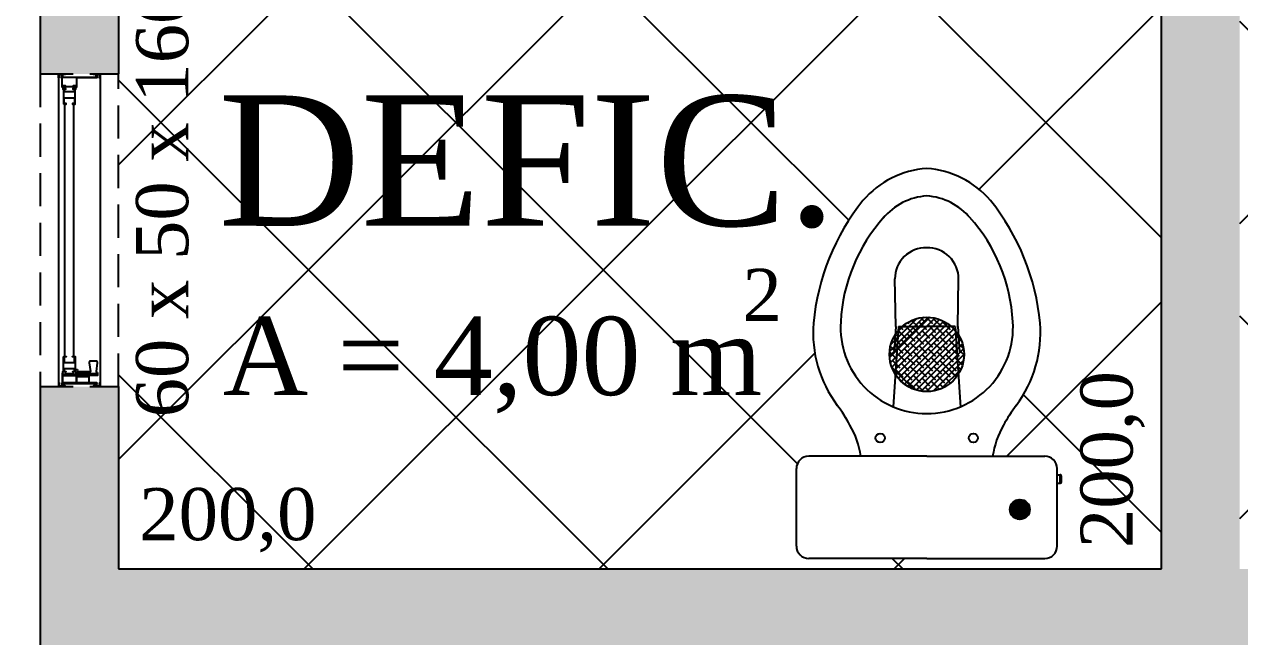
# Model space of a CAD drawing. Header units: millimetres. Extents: x 5728 to 12128, y -948 to 8052.
# Drawn here: x 6875.2 to 7108.2, y 1089.3 to 1206.8 of the extents above; entities that cross this region are included whole.
import ezdxf
from ezdxf.enums import TextEntityAlignment as Align

# ---------------------------------------------------------------- set-up
doc = ezdxf.new("R2010")
doc.units = ezdxf.units.MM
doc.header["$MEASUREMENT"] = 0
doc.linetypes.add('DASHED', pattern=[19.049999999999997, 12.7, -6.35])
for name, color, linetype in [('001 - 0.150 Color', 1, 'Continuous'), ('003 - 0.250 Color', 3, 'Continuous'), ('004 - 0.150 Color', 4, 'Continuous'), ('005 - 0.350 Color', 5, 'Continuous'), ('007 - 0.200', 7, 'Continuous'), ('253 - 0.150 Color', 253, 'Continuous')]:
    doc.layers.add(name, color=color, linetype=linetype)
doc.styles.add('style4', font='romantic.ttf')
pattern_1 = [(45, (0, 0), (-28.2842146789194, 28.2842146789194), []), (135, (0, 0), (-28.2842146789194, -28.2842146789194), [])]

msp = doc.modelspace()

# ---------------------------------------------------------------- hatches: boundary and pattern name
at = {"layer": '003 - 0.250 Color', "ltscale": 2.5}
h = msp.add_hatch(dxfattribs=at)
h.set_pattern_fill('GRASS', color=256, scale=50, style=0)
h.set_pattern_definition([(90, (0, 0), (-35.35533905, 35.35533905), [9.375, -61.33567814999999]), (45, (0, 0), (-35.35533905932737, 35.35533905932738), [9.375, -40.625]), (135, (0, 0), (-35.35533905932738, -35.35533905932737), [9.375, -40.625])])
h.paths.add_polyline_path([(6403.233044741824, 670.8478115876025), (7096.793143707046, 670.8478115876022, -0.007972940582527196), (7136.594248306338, 697.5973259895412, -0.1787853650335933), (7218.23304474182, 787.2763766262524), (7093.233044741823, 787.2763766262524), (6878.233044741823, 787.2763766262523), (6878.233044741823, 845.5163766262522), (6878.233044741823, 1044.776376626252), (6878.233044741823, 1137.276376626253), (6878.233044741823, 1197.276376626253), (6878.233044741823, 1302.276376626253), (6428.233044741823, 1302.276376626252), (6403.233044741822, 1302.276376626252)])
at = {"layer": '005 - 0.350 Color', "ltscale": 2.5}
for points in [[(6443.233044741824, 1434.776376626253), (6428.233044741823, 1434.776376626254), (6428.233044741823, 1302.276376626253), (6878.233044741823, 1302.276376626252), (6878.233044741823, 1197.276376626253), (6888.502742114392, 1197.276376626253, -0.003026302082814796), (6888.503347369266, 1197.276376626253), (6893.233044741823, 1197.276376626253), (6893.233044741824, 1302.276376626253), (6903.633044741827, 1302.276376626252), (6903.633044741826, 1321.410351222467, -0.2679491924316732), (6903.133044741824, 1322.276376626252), (6898.233044741823, 1322.276376626252), (6878.233044741822, 1322.276376626252), (6878.233044741823, 1317.276376626253), (6443.233044741824, 1317.276376626253)], [(7108.233044741823, 1102.276376626252), (7108.233044741823, 1302.276376626253), (7113.633044741826, 1302.276376626252), (7113.633044741826, 1322.276376626252), (7003.233044741826, 1322.276376626253), (7003.233044741826, 1302.276376626252), (7093.233044741823, 1302.276376626252), (7093.233044741821, 1102.276376626252), (6893.233044741822, 1102.276376626252), (6893.233044741824, 1137.276376626253), (6888.503347369404, 1137.276376626253, -0.003026303524403506), (6888.502742114242, 1137.276376626253), (6878.233044741822, 1137.276376626253), (6878.233044741823, 1044.776376626252), (6893.233044741823, 1044.776376626252), (6893.233044741822, 1087.276376626252), (7378.233044741822, 1087.276376626252, -0.002998477564338969), (7378.212728392979, 1083.858384686537), (7393.171919325428, 1081.220675715577, 0.005046803038780047), (7393.233044741822, 1087.276376626279), (7393.233044741826, 1302.276376626252), (7378.233044741824, 1302.276376626252), (7378.233044741823, 1102.276376626252)]]:
    msp.add_hatch(color=256, dxfattribs=at).paths.add_polyline_path(points)
at = {"layer": '253 - 0.150 Color', "ltscale": 2.5}
h = msp.add_hatch(dxfattribs=at)
h.set_pattern_fill('NET', color=256, scale=12.5984, angle=45, style=0)
h.set_pattern_definition(pattern_1)
h.paths.add_polyline_path([(6998.438775741415, 1302.169469400925, -0.02678438308058817), (6998.433044741825, 1302.276376626254), (6998.433044741826, 1306.276376626249), (6997.733044741825, 1306.276376626249), (6997.733044741824, 1322.276376626259), (6909.133044741826, 1322.276376626249), (6909.133044741827, 1306.276376626249), (6908.433044741825, 1306.276376626249), (6908.433044741825, 1302.276376626252), (6912.433044741825, 1302.276376626249), (6912.433044741825, 1212.276376626252, 0.4323924054108027)])
edge = h.paths.add_edge_path()
edge.add_arc((6907.433044741825, 1302.276376626249), 1, -90, 2.0838797354372218e-10, ccw=False)
edge.add_line((6907.433044741825, 1301.276376626249), (6903.433044741823, 1301.276376626249))
edge.add_arc((6903.433044741823, 1302.276376626249), 1.000000000000001, 179.9999999997916, 270, ccw=False)
edge.add_line((6902.433044741823, 1302.276376626252), (6893.233044741823, 1302.276376626252))
edge.add_line((6893.233044741823, 1302.276376626252), (6893.233044741823, 1197.276376626253))
edge.add_line((6893.233044741823, 1197.276376626253), (6893.233044741823, 1137.276376626253))
edge.add_line((6893.233044741823, 1137.276376626253), (6893.233044741823, 1102.276376626252))
edge.add_line((6893.233044741823, 1102.276376626252), (7048.086090835288, 1102.276376626252))
edge.add_line((7048.086090835288, 1102.276376626252), (7048.086090835286, 1104.276376626251))
edge.add_line((7048.086090835286, 1104.276376626251), (7025.614011579035, 1104.276376626251))
edge.add_arc((7025.614011579039, 1106.657328626252), 2.380952000000205, 180, 269.9999999998906, ccw=False)
edge.add_line((7023.233059579039, 1106.657328626252), (7023.233059579039, 1121.538278626247))
edge.add_arc((7025.614011579039, 1121.538278626247), 2.380952000000208, 89.99999999997812, 180.0000000000109, ccw=False)
edge.add_line((7025.614011579039, 1123.919230626248), (7035.599215643357, 1123.919230626248))
edge.add_arc((7018.746021011766, 1121.339133359565), 17.04954753639538, 8.703973279515296, 30.00006128887262)
edge.add_arc((7009.024552949591, 1116.849444301812), 27.73048934658875, 27.99017785675627, 36.72848338437627)
edge.add_arc((7049.843048676335, 1147.651915726622), 23.4069021006232, 175.5446015575178, 217.4067665046233, ccw=False)
edge.add_arc((7070.613625608325, 1145.336132163144), 44.30006588775371, 141.3829610435088, 174.645340128994, ccw=False)
edge.add_arc((7049.468592582003, 1161.429326177436), 17.74568680494631, 94.46823295688642, 139.3720454146145, ccw=False)
edge.add_line((7048.086090835288, 1179.121078185069), (7048.086090835288, 1245.836460574515))
edge.add_spline(control_points=[(7048.08609083529, 1245.836460574515), (7048.022855238665, 1245.837738738286), (7047.959624804364, 1245.839145299686), (7044.374583315357, 1245.926187211463), (7040.873285634338, 1246.410254805519), (7034.269396651592, 1248.136231944034), (7031.167494505539, 1249.377513745024), (7026.528538949504, 1252.040256850772), (7024.802927835558, 1253.288679972351), (7021.794360359085, 1256.060624373114), (7020.511240257717, 1257.58480732942), (7018.483047761029, 1260.848257860741), (7017.739090189109, 1262.588556758304), (7017.012218212052, 1265.606380997103), (7016.862395303297, 1266.853993983646), (7016.862395303298, 1268.101833573202)], knot_values=[6.283185307179585, 6.283185307179585, 6.283185307179585, 6.283185307179585, 6.28923913121641, 6.28923913121641, 6.626458951226626, 6.626458951226626, 6.963678771236841, 6.963678771236841, 7.197258772525893, 7.197258772525893, 7.430838773814944, 7.430838773814944, 7.664418775103995, 7.664418775103995, 7.823632757822828, 7.823632757822828, 7.823632757822828, 7.823632757822828], degree=3, periodic=0)
edge.add_arc((7075.965553130287, 1263.821646692005), 59.25793841216792, 142.0344703722929, 175.8579324304211, ccw=False)
edge.add_line((7029.247720022561, 1300.276376626252), (7048.086090835289, 1300.276376626252))
edge.add_line((7048.086090835289, 1300.276376626252), (7048.08609083529, 1302.276376626252))
edge.add_line((7048.08609083529, 1302.276376626252), (7004.433044741823, 1302.276376626252))
edge.add_arc((7003.433044741823, 1302.276376626249), 1, -90.00000000005213, 2.0838797354372218e-10, ccw=False)
edge.add_line((7003.433044741822, 1301.276376626249), (6999.433044741822, 1301.276376626252))
edge.add_arc((6999.433044741824, 1302.276376626252), 1.000000000000001, 186.137061126707, 269.99999999989575, ccw=False)
edge.add_arc((6913.178927768585, 1297.652532845126), 85.37941433506812, -90.50054797631452, 3.032607804142515, ccw=False)
edge.add_line((6912.433044741743, 1212.276376626252), (6908.433044741825, 1212.276376626249))
edge.add_line((6908.433044741825, 1212.276376626249), (6908.433044741825, 1302.276376626252))
edge = h.paths.add_edge_path()
edge.add_line((7093.233044741824, 1302.276376626252), (7048.086090835288, 1302.276376626252))
edge.add_line((7048.086090835288, 1302.276376626252), (7048.086090835288, 1300.276376626252))
edge.add_line((7048.086090835288, 1300.276376626252), (7068.84772002256, 1300.276376626252))
edge.add_arc((7022.129886914832, 1263.821646692007), 59.25793841216765, 4.233578584404711, 37.96552962770431, ccw=False)
edge.add_spline(control_points=[(7081.211942518355, 1268.101858695577), (7081.212053911335, 1267.456423239867), (7081.17247173621, 1266.810993776269), (7080.845338785831, 1264.168736470548), (7080.210583082902, 1262.205236141637), (7078.260493922015, 1258.517660247727), (7076.947641862454, 1256.792440076142), (7073.27397242726, 1253.178092447667), (7070.712846759759, 1251.406447793246), (7064.935316751074, 1248.550433689331), (7061.718301724312, 1247.466205255632), (7055.019969146103, 1246.080848139454), (7051.545305904978, 1245.766540409066), (7048.08609083529, 1245.836460574515)], knot_values=[7.823632757822828, 7.823632757822828, 7.823632757822828, 7.823632757822828, 7.905987451065336, 7.905987451065336, 8.162581192729476, 8.162581192729476, 8.419174934393615, 8.419174934393615, 8.75639475440383, 8.75639475440383, 9.093614574414046, 9.093614574414046, 9.424780570387437, 9.424780570387437, 9.424780570387437, 9.424780570387437], degree=3, periodic=0)
edge.add_line((7048.086090835288, 1245.836460574515), (7048.086090835288, 1179.141593412766))
edge.add_arc((7046.997518576082, 1161.429326177436), 17.74568680494647, 40.62795458557389, 86.48310152777378, ccw=False)
edge.add_arc((7025.852485549758, 1145.336132163142), 44.30006588775355, 5.354659871024808, 38.617038956567, ccw=False)
edge.add_arc((7046.623062481749, 1147.651915726624), 23.4069021006229, -37.40676650512148, 4.4553984425085105, ccw=False)
edge.add_arc((7087.441558208488, 1116.849444301813), 27.73048934658726, 143.2715166160383, 152.0098221434198)
edge.add_arc((7077.720090146317, 1121.339133359568), 17.04954753639479, 149.9999387114215, 171.2960267204925)
edge.add_line((7060.866895514727, 1123.919230626248), (7070.852099579048, 1123.919230626248))
edge.add_arc((7070.852099579047, 1121.538278626247), 2.380952000000206, 0, 89.99999999997812, ccw=False)
edge.add_line((7073.233051579047, 1121.538278626247), (7073.233051579047, 1120.329354106677))
edge.add_line((7073.233051579047, 1120.329354106677), (7074.043934486305, 1120.329354106677))
edge.add_line((7074.043934486305, 1120.329354106677), (7074.043934486304, 1118.724615818172))
edge.add_line((7074.043934486304, 1118.724615818172), (7073.233051579047, 1118.724615818172))
edge.add_line((7073.233051579047, 1118.724615818172), (7073.233051579047, 1106.657328626248))
edge.add_arc((7070.852099579048, 1106.657328626252), 2.380952000000209, 269.9999999999781, 359.99999999992343, ccw=False)
edge.add_line((7070.852099579047, 1104.276376626251), (7048.086090835288, 1104.276376626251))
edge.add_line((7048.086090835288, 1104.276376626251), (7048.086090835289, 1102.276376626252))
edge.add_line((7048.086090835289, 1102.276376626252), (7093.233044741824, 1102.276376626252))
edge.add_line((7093.233044741824, 1102.276376626252), (7093.233044741824, 1302.276376626252))
h.paths.add_polyline_path([(7199.433044741823, 1301.276376626252), (7203.433044741822, 1301.276376626249, 0.4142135623744269), (7204.433044741823, 1302.276376626252), (7203.233044741826, 1302.276376626252), (7203.233044741827, 1322.276376626252), (7203.733044741823, 1322.276376626252, 0.4142135623731616), (7202.733044741823, 1323.276376626252), (7198.733044741823, 1323.276376626252, 0.4142135623741606), (7197.733044741823, 1322.276376626249), (7119.133044741826, 1322.276376626249), (7119.133044741827, 1306.276376626249), (7118.433044741825, 1306.276376626249), (7118.433044741825, 1302.276376626252), (7122.433044741824, 1302.276376626249), (7122.433044741825, 1222.376439204501, 0.3996375409397308), (7198.433044741825, 1302.276378501314, 0.4142141115658692)])
h.paths.add_polyline_path([(7378.233044741824, 1302.276376626252), (7204.433044741823, 1302.276376626252, -0.4142135623744269), (7203.433044741822, 1301.276376626249), (7199.433044741822, 1301.276376626252, -0.4142135623725618), (7198.433044741824, 1302.276376626252, -0.3996375341443295), (7122.433044741825, 1222.376439204501), (7122.433044741824, 1222.276376626252), (7118.433044741825, 1222.276376626249), (7118.433044741825, 1302.276376626252, -0.4142135623741606), (7117.433044741825, 1301.276376626249), (7113.433044741823, 1301.276376626249, -0.4142135623741602), (7112.433044741823, 1302.276376626252), (7108.233044741824, 1302.276376626252), (7108.233044741823, 1102.276376626252), (7378.233044741823, 1102.276376626252)])
h.paths.add_polyline_path([(6908.261273580368, 1211.21194659869), (7035.054912633623, 1211.21194659869), (7035.054912633623, 1249.544047190406), (6908.261273580368, 1249.544047190406)], flags=24)
h.paths.add_polyline_path([(6929.343547700406, 1246.542319760098), (6929.343547700406, 1303.487586032287), (6913.833192670822, 1303.487586032287), (6913.833192670822, 1246.542319760098)], flags=24)
h.paths.add_polyline_path([(7010.472870779207, 1147.385039615793), (7022.869320483349, 1147.385039615793), (7022.869320483349, 1162.385039615793), (7010.472870779207, 1162.385039615793)], flags=24)
h.paths.add_polyline_path([(6909.757590751052, 1127.928194710207), (7020.127413236259, 1127.928194710207), (7020.127413236259, 1155.221094118491), (6909.757590751052, 1155.221094118491)], flags=24)
h.paths.add_polyline_path([(6907.225770621788, 1161.21194659869), (7036.090415592203, 1161.21194659869), (7036.090415592203, 1199.544047190406), (6907.225770621788, 1199.544047190406)], flags=24)
h.paths.add_polyline_path([(6894.200500363125, 1102.947264200217), (6933.549612789159, 1102.947264200217), (6933.549612789159, 1121.142530472407), (6894.200500363125, 1121.142530472407)], flags=24)
h.paths.add_polyline_path([(6909.422340898214, 1129.625131743576), (6909.422340898214, 1216.178386181446), (6893.845417821292, 1216.178386181446), (6893.845417821292, 1129.625131743576)], flags=24)
h.paths.add_polyline_path([(7092.562157167858, 1103.243832247554), (7092.562157167858, 1142.59294467359), (7074.366890895668, 1142.59294467359), (7074.366890895668, 1103.243832247554)], flags=24)
h.paths.add_polyline_path([(7139.195618706324, 1246.571905558915), (7139.195618706324, 1303.458000233471), (7123.862778469637, 1303.458000233471), (7123.862778469637, 1246.571905558915)], flags=24)
h.paths.add_polyline_path([(7206.600591464377, 1193.961726430272), (7295.136094422957, 1193.961726430272), (7295.136094422957, 1231.461726430272), (7206.600591464377, 1231.461726430272)], flags=24)
h.paths.add_polyline_path([(7311.628808070376, 1162.623410511331), (7327.124370200554, 1162.623410511331), (7327.124370200554, 1181.373410511331), (7311.628808070376, 1181.373410511331)], flags=24)
h.paths.add_polyline_path([(7173.559091197918, 1139.136761189538), (7320.881576405018, 1139.136761189538), (7320.881576405018, 1176.01545941439), (7173.559091197918, 1176.01545941439)], flags=24)
h.paths.add_polyline_path([(7109.200500363125, 1102.947264200217), (7148.549612789159, 1102.947264200217), (7148.549612789159, 1121.142530472406), (7109.200500363125, 1121.142530472406)], flags=24)
h.paths.add_polyline_path([(7377.562157167858, 1103.243832247555), (7377.562157167858, 1142.592944673591), (7359.366890895668, 1142.592944673591), (7359.366890895668, 1103.243832247555)], flags=24)
h = msp.add_hatch(dxfattribs=at)
h.set_pattern_fill('NET', color=256, scale=12.5984, angle=45, style=0)
h.set_pattern_definition(pattern_1)
h.paths.add_polyline_path([(7528.233026373073, 1087.127909463505), (7528.233026373073, 1301.276376626256), (7523.933044741824, 1301.276376626252, -0.4142135623733614), (7522.933044741823, 1302.276376626252), (7393.233044741826, 1302.276376626252), (7393.233044741823, 1087.276376626236, -0.004627611665784033), (7393.181651447649, 1081.723599372153, -0.4371964062495511), (7394.069902989608, 1080.554623661405), (7393.375310278936, 1076.615392649357, -0.4142135623726245), (7392.216854348258, 1075.804233074012, -0.06052946873569353), (7378.960806011525, 998.3291003591353, -0.4142135623739365), (7379.771965586873, 997.1706444284556), (7379.077372876205, 993.2314134164064, -0.435860399011877), (7377.847225222791, 992.4356244721976, -0.3228495548749009), (7093.233044741823, 787.2763766262524), (7218.233044741821, 787.2763766262524, -0.06343784922708467), (7429.512229626636, 864.8203200069765, 0.2117938002522131)])

# ---------------------------------------------------------------- linework, layer by layer
at = {"layer": '001 - 0.150 Color'}
for p, q in [((7042.280675579048, 1148.80283825573), (7042.117570962069, 1157.95071100646)), ((7054.185435579038, 1148.80283825573), (7054.348540196017, 1157.95071100646)), ((7048.539076469488, 1150.587276353242), (7041.09675800613, 1143.144957889886)), ((7047.682599525131, 1150.572593061323), (7041.11144129805, 1144.001434834242)), ((7048.816402282338, 1150.569974387737), (7041.114059971635, 1142.867632077035)), ((7049.80219828778, 1150.419348962386), (7041.264685396989, 1141.881836071595)), ((7046.301220285204, 1150.327635252193), (7041.356399107181, 1145.382814074171)), ((7050.68066086507, 1150.161390108883), (7041.522644250492, 1141.003373494305)), ((7051.472635986116, 1149.816943799134), (7041.867090560238, 1140.211398373259)), ((7052.189862307143, 1149.397748689366), (7042.286285670009, 1139.494172052232)), ((7044.146528603178, 1149.30936500096), (7042.374669358414, 1147.537505756195)), ((7052.838984033104, 1148.910448984537), (7042.773585374836, 1138.845050326271)), ((7043.935516142777, 1149.098352540558), (7045.356042931269, 1147.677825752068)), ((7044.580794912319, 1149.589495201812), (7044.787832215874, 1149.382457898259)), ((7045.329603782036, 1149.977107762889), (7046.492464362063, 1148.814247182862)), ((7046.776569719763, 1149.666563255955), (7048.197096508255, 1148.246036467465)), ((7047.079485725522, 1150.50006868099), (7047.628885792859, 1149.950668613656)), ((7048.122989131218, 1150.592986706087), (7049.333517939049, 1149.382457898259)), ((7048.481201865954, 1149.098352540558), (7049.901728654448, 1147.677825752068)), ((7049.617623296748, 1150.234773971352), (7051.03815008524, 1148.814247182862)), ((7051.322255442938, 1149.666563255955), (7052.742782231431, 1148.246036467465)), ((7042.809658243903, 1148.80283825573), (7041.790321409881, 1133.393721897944)), ((7041.843801318819, 1146.644381641344), (7043.083200069683, 1145.40498289048)), ((7042.280675579048, 1148.80283825573), (7041.958532716824, 1143.933067359535)), ((7042.258658302861, 1147.365946088094), (7042.514989354286, 1147.109615036671)), ((7042.799094711983, 1147.961931109764), (7044.219621500477, 1146.541404321274)), ((7042.809658243903, 1148.80283825573), (7048.233055579043, 1148.80283825573)), ((7043.290127419885, 1148.607319832659), (7043.65141078508, 1148.246036467465)), ((7053.423276528592, 1148.358320049228), (7043.325714310144, 1138.260757830784)), ((7053.943365291922, 1147.741987381763), (7043.942046977611, 1137.740669067453)), ((7044.503726858175, 1147.393720394371), (7045.924253646666, 1145.973193605877)), ((7054.397353843418, 1147.059554502465), (7044.624479856906, 1137.286680515957)), ((7045.640148288971, 1148.530141825161), (7047.06067507746, 1147.109615036671)), ((7046.208359004366, 1146.82550967897), (7047.628885792859, 1145.40498289048)), ((7047.34478043516, 1147.961931109766), (7048.765307223652, 1146.541404321274)), ((7053.656452914212, 1148.80283825573), (7048.233055579043, 1148.80283825573)), ((7049.049412581353, 1147.393720394371), (7050.469939369843, 1145.973193605877)), ((7050.185834012145, 1148.530141825161), (7051.606360800637, 1147.109615036671)), ((7050.754044727541, 1146.825509678972), (7052.174571516032, 1145.40498289048)), ((7051.890466158335, 1147.961931109766), (7053.310992946828, 1146.541404321274)), ((7053.595098304526, 1147.393720394367), (7054.851520742372, 1146.137297956525)), ((7053.656452914212, 1148.80283825573), (7054.679488630845, 1133.337806609991)), ((7054.185435579038, 1148.80283825573), (7054.507578441264, 1143.933067359539)), ((7041.2521166755, 1144.963223423077), (7041.946778638889, 1144.268561459686)), ((7042.230883996588, 1145.120877532782), (7043.651410785078, 1143.700350744291)), ((7043.367305427382, 1146.257298963573), (7044.787832215872, 1144.836772175083)), ((7043.935516142777, 1144.552666817387), (7045.356042931271, 1143.132140028892)), ((7045.071937573572, 1145.689088248176), (7046.492464362065, 1144.268561459686)), ((7054.780426762363, 1146.30620599062), (7045.377828368753, 1136.90360759701)), ((7054.780426762363, 1146.30620599062), (7045.377828368753, 1136.90360759701)), ((7055.08371461221, 1145.473072409673), (7046.210961949699, 1136.600319747161)), ((7046.776569719763, 1145.120877532782), (7048.197096508255, 1143.700350744289)), ((7055.291690423361, 1144.544626790032), (7047.139407569342, 1136.392343936012)), ((7047.912991150557, 1146.257298963576), (7049.333517939049, 1144.836772175083)), ((7048.481201865954, 1144.552666817387), (7049.901728654446, 1143.132140028892)), ((7049.617623296746, 1145.689088248178), (7051.03815008524, 1144.268561459686)), ((7051.322255442938, 1145.120877532782), (7052.742782231431, 1143.700350744289)), ((7052.458676873732, 1146.257298963576), (7053.879203662225, 1144.836772175083)), ((7053.026887589129, 1144.552666817383), (7054.447414377621, 1143.132140028892)), ((7054.163309019923, 1145.689088248178), (7055.288711038866, 1144.563686229235)), ((7041.109070304597, 1143.969848363186), (7042.514989354286, 1142.563929313495)), ((7041.662673281191, 1142.279823955799), (7043.083200069683, 1140.859297167305)), ((7042.799094711983, 1143.416245386593), (7044.219621500477, 1141.995718598099)), ((7044.503726858175, 1142.848034671194), (7045.924253646666, 1141.427507882702)), ((7045.640148288971, 1143.984456101988), (7047.06067507746, 1142.563929313495)), ((7046.208359004366, 1142.279823955799), (7047.628885792859, 1140.859297167303)), ((7047.34478043516, 1143.416245386593), (7048.765307223654, 1141.995718598097)), ((7055.375792016624, 1143.492306952498), (7048.191727406875, 1136.308242342749)), ((7049.049412581351, 1142.848034671194), (7050.469939369843, 1141.427507882702)), ((7055.275108533935, 1142.255202039017), (7049.428832320358, 1136.408925825438)), ((7050.185834012145, 1143.984456101988), (7051.606360800637, 1142.563929313495)), ((7050.754044727541, 1142.279823955799), (7052.174571516032, 1140.859297167303)), ((7050.754044727539, 1142.279823955799), (7053.913438028263, 1139.120430655073)), ((7051.890466158335, 1143.416245386593), (7053.310992946826, 1141.995718598099)), ((7053.595098304526, 1142.848034671194), (7055.015625093019, 1141.4275078827)), ((7054.73151973532, 1143.984456101988), (7055.375063504805, 1143.340912332503)), ((7041.531080273893, 1140.980367753947), (7045.762444552664, 1136.749003475178)), ((7042.230883996588, 1140.575191809608), (7043.65141078508, 1139.154665021116)), ((7043.367305427382, 1141.7116132404), (7044.787832215872, 1140.29108645191)), ((7043.935516142777, 1140.00698109421), (7045.356042931271, 1138.586454305721)), ((7045.071937573572, 1141.143402525005), (7046.492464362065, 1139.722875736511)), ((7046.776569719763, 1140.575191809608), (7048.197096508255, 1139.154665021116)), ((7047.912991150557, 1141.7116132404), (7049.333517939049, 1140.291086451906)), ((7048.481201865954, 1140.00698109421), (7049.901728654448, 1138.586454305717)), ((7049.617623296748, 1141.143402525005), (7051.03815008524, 1139.722875736511)), ((7054.801948893692, 1140.645620967981), (7051.038413391394, 1136.882085465683)), ((7051.322255442938, 1140.575191809608), (7052.742782231431, 1139.154665021116)), ((7052.458676873732, 1141.7116132404), (7053.879203662225, 1140.29108645191)), ((7053.026887589129, 1140.00698109421), (7053.913438028263, 1139.120430655074)), ((7054.163309019921, 1141.143402525005), (7054.759184561604, 1140.547526983321)), ((6885.433044741823, 1139.371376626254), (6885.433044741823, 1139.116376626253)), ((6887.433044741823, 1139.371376626254), (6887.433044741823, 1139.116376626253)), ((7042.799094711983, 1138.870559663416), (7043.887865814719, 1137.781788560681)), ((7044.503726858176, 1138.302348948019), (7045.924253646668, 1136.881822159527)), ((7045.640148288971, 1139.438770378813), (7047.06067507746, 1138.018243590322)), ((7046.208359004366, 1137.734138232622), (7047.606874304851, 1136.335622932139)), ((7047.34478043516, 1138.870559663416), (7048.765307223654, 1137.450032874926)), ((7049.049412581353, 1138.302348948019), (7050.469939369843, 1136.881822159527)), ((7050.185834012145, 1139.438770378813), (7051.606360800637, 1138.018243590322)), ((7050.754044727542, 1137.734138232622), (7051.426458440061, 1137.061724520106)), ((7051.890466158335, 1138.870559663416), (7052.801184470529, 1137.95984135122)), ((7047.912991150557, 1137.165927517225), (7048.7519251619, 1136.326993505881)), ((7049.617623296748, 1136.597716801828), (7049.745300221792, 1136.470039876785)), ((7048.233055579043, 1123.919230626248), (7025.614011579037, 1123.919230626248)), ((7048.233055579043, 1123.919230626248), (7070.85209957905, 1123.919230626248)), ((7023.233059579039, 1106.657328626247), (7023.233059579039, 1121.538278626248)), ((7073.233051579047, 1106.657328626247), (7073.233051579047, 1121.538278626248)), ((7073.233051579045, 1120.329354106677), (7073.805839286309, 1120.329354106677)), ((7073.233051579047, 1118.724615818172), (7073.805839286309, 1118.724615818172)), ((7073.805839286309, 1118.724615818172), (7073.805839286309, 1120.329354106677)), ((7074.043934486304, 1118.962711018167), (7074.043934486304, 1120.091258906686)), ((7066.067086501313, 1115.593700192371), (7064.18557416701, 1113.712187858066)), ((7066.269241364196, 1115.585406642144), (7064.193867717235, 1113.510032995181)), ((7065.840316797185, 1115.577378901354), (7064.201895458027, 1113.938957562193)), ((7066.453211214521, 1115.558928079357), (7064.220346280021, 1113.326063144858)), ((7064.223271349816, 1114.066849444866), (7066.467966243576, 1111.822154551107)), ((7065.575461945746, 1115.522972463025), (7064.256301896356, 1114.20381241363)), ((7066.622640365118, 1115.517908816843), (7064.261365542534, 1113.156633994261)), ((7064.265395130016, 1114.235174077773), (7066.636290876486, 1111.864278331307)), ((7066.77980319157, 1115.464623230187), (7064.314651129191, 1112.999471167807)), ((7064.319634736315, 1114.391382884588), (7066.792499683299, 1111.918517937605)), ((7066.926201099455, 1115.400572724963), (7064.378701634416, 1112.853073259922)), ((7064.384537878843, 1114.536928155169), (7066.938044953878, 1111.983421080134)), ((7065.231182659674, 1115.389141590061), (7064.390132769318, 1114.548091699707)), ((7067.062853271062, 1115.326776483459), (7064.45249787592, 1112.716421088317)), ((7064.459117572464, 1114.672796874659), (7067.07391367337, 1112.058000773754)), ((7067.19045203743, 1115.243926836719), (7064.535347522662, 1112.588822321949)), ((7064.542704291267, 1114.799658568964), (7067.200775367673, 1112.141587492558)), ((7067.309450532468, 1115.152476918646), (7064.626797440731, 1112.469823826911)), ((7064.634862328257, 1114.917948945084), (7067.319065743794, 1112.233745529548)), ((7067.420112664739, 1115.052690637806), (7064.726583721575, 1112.359161694642)), ((7064.735342201308, 1115.027917485141), (7067.429034283852, 1112.334225402598)), ((7067.522539629186, 1114.944669189142), (7064.834605170237, 1112.256734730197)), ((7064.844055736829, 1115.129652362731), (7067.530769161443, 1112.442938938119)), ((7067.616679578845, 1114.828360725692), (7064.950913633687, 1112.162594780536)), ((7064.961067661303, 1115.223088851369), (7067.624205650078, 1112.559950862596)), ((7067.702322703473, 1114.703555437211), (7065.075718922169, 1112.076951655908)), ((7065.086601753663, 1115.308003172119), (7067.709119970828, 1112.685484954952)), ((7067.779080583212, 1114.569864903838), (7065.20940945554, 1112.000193776169)), ((7065.221062976332, 1115.38399036256), (7067.785107161271, 1112.819946177623)), ((7067.846344812715, 1114.426680720234), (7065.352593639147, 1111.932929546666)), ((7065.365080988184, 1115.450420763817), (7067.851537562528, 1112.963964189475)), ((7067.903213671967, 1114.273101166374), (7065.506173193004, 1111.876060687412)), ((7065.519586985965, 1115.506363179146), (7067.907479977857, 1113.118470187254)), ((7067.948363304271, 1114.107802385569), (7065.671471973808, 1111.830911055108)), ((7065.685948953927, 1115.550449624295), (7067.951566423004, 1113.284832155218)), ((7067.979811763285, 1113.928802431473), (7065.850471927906, 1111.799462596096)), ((7065.866220695307, 1115.580626296024), (7067.981743094735, 1113.465103896596)), ((7066.063640145825, 1115.593655258616), (7067.994772057327, 1113.662523347114)), ((7066.283764564787, 1115.583979252765), (7067.985096051474, 1113.882647766076)), ((7066.537655560553, 1115.540536670108), (7067.941653468819, 1114.136538761842)), ((7066.855155749532, 1115.433484894237), (7067.834601692948, 1114.454038950821)), ((7064.185441342033, 1113.68378262643), (7066.084899425139, 1111.784324543324)), ((7064.195456000754, 1113.884216380818), (7066.285333179527, 1111.794339202045)), ((7064.199326178561, 1113.45944937679), (7065.860566175503, 1111.798209379852)), ((7064.249644460808, 1113.198682681435), (7065.599799480144, 1111.848527662097)), ((7064.372971797184, 1112.864906931948), (7065.266023730655, 1111.971854998475)), ((7067.994450887927, 1113.732993143006), (7066.046281216373, 1111.784823471452)), ((7066.090195579047, 1113.689078780334), (7067.280671579047, 1113.689078780338)), ((7067.986993900246, 1113.515087742216), (7066.264186617163, 1111.792280459134)), ((7067.947087410957, 1113.264732839819), (7066.514541519566, 1111.832186948422)), ((7067.847832931773, 1112.955029947522), (7066.824244411859, 1111.931441427606)), ((7073.233051579047, 1106.657328626247), (7073.233051579047, 1106.657328626247)), ((7073.233051579047, 1106.657328626247), (7073.233051579047, 1106.657328626247)), ((7048.233055579043, 1104.276376626251), (7025.614011579037, 1104.276376626251)), ((7048.233055579043, 1104.276376626251), (7070.85209957905, 1104.276376626251))]:
    msp.add_line(p, q, dxfattribs=at)
at = {"layer": '001 - 0.150 Color', "linetype": 'Continuous'}
for points in [[(6881.733044741823, 1197.276376626253), (6882.963054741822, 1197.276376626253, -0.414213562373095), (6883.013054741822, 1197.226376626253), (6883.013054741822, 1197.196376626252, -0.414213562373095), (6882.963054741822, 1197.146376626251), (6882.542174741823, 1197.146376626251, 0.4193051049753872), (6882.493044741824, 1197.096386626252), (6882.493044741824, 1196.676376626251), (6888.973044741822, 1196.676376626251), (6888.973044741822, 1197.096386626252, 0.414213562373095), (6888.923054741823, 1197.146376626251), (6888.503043825972, 1197.146383403561, -0.4142081974528504), (6888.453044741823, 1197.196383403552), (6888.453044741823, 1197.226377542095, -0.4159874369402843), (6888.503347369277, 1197.276376626253)], [(6889.733044741823, 1197.276376626259), (6889.733044741823, 1196.606376626252, -0.4141838495726747), (6889.683053895396, 1196.556380708152), (6889.603044741824, 1196.556376626252), (6889.553044741824, 1196.642986626253), (6889.603044741824, 1196.692986626254), (6889.603053895398, 1197.096380708151, 0.4105367156049831), (6889.553684741823, 1197.146376626251), (6889.153053895398, 1197.146380707947, 0.414189824223626), (6889.103044741824, 1197.096376626251), (6889.103044741824, 1196.692986626254), (6889.153044741824, 1196.642986626253), (6889.103044741824, 1196.556376626252), (6885.233044741824, 1196.556376626252), (6885.233044741822, 1194.756376626253, -0.4142135623726356), (6885.183044741822, 1194.706376626253), (6885.113044741824, 1194.706376626253), (6885.113044741822, 1194.806372544273), (6885.051553895395, 1194.806376626338, -0.4141041511523644), (6885.001544741822, 1194.856372544272), (6885.001544741822, 1194.906372544272), (6885.113044741822, 1194.906372544272), (6885.113044741822, 1195.006372544272), (6884.580044741821, 1195.006372544272), (6884.580044741821, 1194.906372544272), (6884.691544741821, 1194.906372544272), (6884.691553895395, 1194.856376626169, -0.4143208159821176), (6884.641553895395, 1194.806376626168), (6883.034535588251, 1194.806376626168, -0.4143208159821176), (6882.984535588251, 1194.856376626169), (6882.984544741825, 1194.906372544272), (6883.096044741825, 1194.906372544272), (6883.096044741825, 1195.006372544272), (6882.563044741824, 1195.006372544272), (6882.563044741824, 1194.906372544272), (6882.674544741824, 1194.906372544272), (6882.674544741824, 1194.856372544272, -0.4141041511523644), (6882.624535588251, 1194.806376626338), (6882.563044741824, 1194.806372544273), (6882.563044741823, 1194.706376626253), (6882.493044741825, 1194.706376626253, -0.414213562373095), (6882.443044741824, 1194.756376626253), (6882.443044741824, 1196.556376626252), (6882.363044741825, 1196.556376626252), (6882.313044741824, 1196.642986626253), (6882.363044741825, 1196.692986626254), (6882.363044741825, 1197.096376626251, 0.4178856378754813), (6882.312414741824, 1197.146376626251), (6881.91241502774, 1197.146376626263, 0.4179305591681837), (6881.863044741825, 1197.096376626251), (6881.863044741825, 1196.693226626253), (6881.913294741825, 1196.642986626253), (6881.863294741825, 1196.556376626252), (6881.783054965149, 1196.556377483404, -0.4141424047182974), (6881.733044741823, 1196.606376626252), (6881.733044741823, 1197.276376626253)], [(6885.233044741824, 1137.996376626254), (6885.233044741822, 1139.796376626253, 0.4142135623726356), (6885.183044741822, 1139.846376626253), (6885.113044741824, 1139.846376626253), (6885.113044741822, 1139.746380708234), (6885.051553895395, 1139.746376626169, 0.4141041511523644), (6885.001544741822, 1139.696380708234), (6885.001544741822, 1139.646380708235), (6885.113044741822, 1139.646380708235), (6885.113044741822, 1139.546380708234), (6884.580044741821, 1139.546380708234), (6884.580044741821, 1139.646380708235), (6884.691544741821, 1139.646380708235), (6884.691553895395, 1139.696376626338, 0.4143208159821176), (6884.641553895395, 1139.746376626337), (6883.034535588251, 1139.746376626337, 0.4143208159821176), (6882.984535588251, 1139.696376626338), (6882.984544741825, 1139.646380708235), (6883.096044741825, 1139.646380708235), (6883.096044741825, 1139.546380708234), (6882.563044741824, 1139.546380708234), (6882.563044741824, 1139.646380708235), (6882.674544741824, 1139.646380708235), (6882.674544741824, 1139.696380708234, 0.4141041511523644), (6882.624535588251, 1139.746376626169), (6882.563044741824, 1139.746380708234), (6882.563044741823, 1139.846376626253), (6882.493044741825, 1139.846376626253, 0.414213562373095), (6882.443044741824, 1139.796376626253), (6882.443044741824, 1137.996376626254), (6882.363044741825, 1137.996376626254), (6882.313044741824, 1137.909766626253), (6882.363044741825, 1137.859766626253), (6882.363044741825, 1137.456376626254, -0.4178856378754813), (6882.312414741824, 1137.406376626255), (6881.91241502774, 1137.406376626243, -0.4179305591681837), (6881.863044741825, 1137.456376626254), (6881.863044741825, 1137.859526626253), (6881.913294741825, 1137.909766626253), (6881.863294741825, 1137.996376626254), (6881.783054965149, 1137.996375769103, 0.4141424047182974), (6881.733044741823, 1137.946376626254), (6881.733044741823, 1137.276376626253)], [(6881.733044741823, 1137.276376626253), (6882.963054741822, 1137.276376626253, 0.414213562373095), (6883.013054741822, 1137.326376626253), (6883.013054741822, 1137.356376626255, 0.414213562373095), (6882.963054741822, 1137.406376626255), (6882.542174741823, 1137.406376626255, -0.4193051049753872), (6882.493044741824, 1137.456366626255), (6882.493044741824, 1137.876376626255)], [(6882.493044741824, 1137.876376626255), (6888.973044741822, 1137.876376626255), (6888.973044741822, 1137.456366626255, -0.414213562373095), (6888.923054741823, 1137.406376626255), (6888.503043825972, 1137.406369848945, 0.4142081974528504), (6888.453044741823, 1137.356369848953), (6888.453044741823, 1137.326375710411, 0.4159874369402843), (6888.503347369277, 1137.276376626252)], [(6889.733044741823, 1137.276376626246), (6889.733044741823, 1137.946376626254, 0.4141838495726747), (6889.683053895396, 1137.996372544355), (6889.603044741824, 1137.996376626254), (6889.553044741824, 1137.909766626253), (6889.603044741824, 1137.859766626253), (6889.603053895398, 1137.456372544355, -0.4105367156049831), (6889.553684741823, 1137.406376626255), (6889.153053895398, 1137.406372544559, -0.414189824223626), (6889.103044741824, 1137.456376626254), (6889.103044741824, 1137.859766626253), (6889.153044741824, 1137.909766626253), (6889.103044741824, 1137.996376626254), (6885.233044741824, 1137.996376626254)]]:
    msp.add_lwpolyline(points, format="xyb", dxfattribs=at)
for points in [[(6881.733044741823, 1197.276376626253), (6881.733044741823, 1137.276376626253)], [(6888.502742114368, 1197.276376626253), (6889.733044741823, 1197.276376626259)], [(6889.733044741823, 1197.276376626259), (6889.733044741823, 1137.276376626246)], [(6887.633044741823, 1137.996376626254), (6887.633044741823, 1139.116376626253), (6885.233044741823, 1139.116376626253), (6885.233044741823, 1137.996376626254)], [(6888.502742114368, 1137.276376626252), (6889.733044741823, 1137.276376626246)]]:
    msp.add_lwpolyline(points, dxfattribs=at)
at = {"layer": '001 - 0.150 Color'}
for points in [[(6884.828044741824, 1191.596376626253), (6884.438044741824, 1191.596376626253), (6884.438044741824, 1191.476376626252), (6884.847234741825, 1191.476376626252, 0.4118526787871311), (6884.948044741825, 1191.576376626252), (6884.948044741825, 1194.376376626252), (6885.088044741825, 1194.376376626252), (6885.088041060164, 1194.426374350644, 0.4141355318601802), (6885.038044741825, 1194.476376626252), (6884.538044741825, 1194.476376626252, 0.414213562373095), (6884.488044741825, 1194.426376626252), (6884.488044741825, 1194.406376626253, 0.414213562373095), (6884.538044741825, 1194.356376626254), (6884.828044741824, 1194.356376626254), (6884.828044741824, 1193.846376626252), (6882.848044741825, 1193.846376626252), (6882.848044741825, 1194.356376626254), (6883.138044741825, 1194.356376626254, 0.414213562373095), (6883.188044741824, 1194.406376626253), (6883.188044741824, 1194.426376626252, 0.414213562373095), (6883.138044741825, 1194.476376626252), (6882.638044741825, 1194.476376626252, 0.414205327087007), (6882.588041060278, 1194.426374350644), (6882.588044741825, 1194.376376626252), (6882.728044741824, 1194.376376626252), (6882.728044741824, 1191.575516626252, 0.4190938597503815), (6882.828845638682, 1191.476378617734), (6883.238044741825, 1191.476376626252), (6883.238044741825, 1191.596376626253), (6882.848044741825, 1191.596376626253), (6882.848044741825, 1192.676376626252), (6884.828044741824, 1192.676376626252)], [(6884.828044741824, 1142.956376626252), (6884.438044741824, 1142.956376626252), (6884.438044741824, 1143.076376626253), (6884.847234741825, 1143.076376626253, -0.4118526787871311), (6884.948044741825, 1142.976376626253), (6884.948044741825, 1140.176376626253), (6885.088044741825, 1140.176376626253), (6885.088041060164, 1140.126378901861, -0.4141355318601802), (6885.038044741825, 1140.076376626253), (6884.538044741825, 1140.076376626253, -0.414213562373095), (6884.488044741825, 1140.126376626253), (6884.488044741825, 1140.146376626251, -0.414213562373095), (6884.538044741825, 1140.196376626252), (6884.828044741824, 1140.196376626252), (6884.828044741824, 1140.706376626254), (6882.848044741825, 1140.706376626254), (6882.848044741825, 1140.196376626252), (6883.138044741825, 1140.196376626252, -0.414213562373095), (6883.188044741824, 1140.146376626251), (6883.188044741824, 1140.126376626253, -0.414213562373095), (6883.138044741825, 1140.076376626253), (6882.638044741825, 1140.076376626253, -0.414205327087007), (6882.588041060278, 1140.126378901861), (6882.588044741825, 1140.176376626253), (6882.728044741824, 1140.176376626253), (6882.728044741824, 1142.977236626253, -0.4190938597503815), (6882.828845638682, 1143.076374634771), (6883.238044741825, 1143.076376626253), (6883.238044741825, 1142.956376626252), (6882.848044741825, 1142.956376626252), (6882.848044741825, 1141.876376626253), (6884.828044741824, 1141.876376626253)]]:
    msp.add_lwpolyline(points, format="xyb", close=True, dxfattribs=at)
for points in [[(6889.218567690019, 1139.971376626253, -0.453094105301754), (6889.020278717744, 1140.197481864697), (6889.235495914039, 1141.832218768587, 0.4530941053018176), (6888.938062455627, 1142.171376626253), (6887.938062455627, 1142.171376626253, 0.4530941053018175), (6887.640628997215, 1141.832218768587), (6887.85584619351, 1140.197481864697, -0.453094105301754), (6887.657557221235, 1139.971376626253)], [(6884.948044741825, 1140.566376626253), (6885.214598212017, 1140.566376626253, -0.3394542588633898), (6885.407783377275, 1140.418140435274), (6885.467204810813, 1140.196376626252), (6887.610251764744, 1140.196376626252), (6887.610251764744, 1139.826376626252), (6885.336759222857, 1139.826376626252, -0.339454258863379), (6885.143574057599, 1139.974612817231), (6885.084152624061, 1140.196376626253), (6884.948044741825, 1140.196376626253)]]:
    msp.add_lwpolyline(points, format="xyb", dxfattribs=at)
msp.add_lwpolyline([(6885.433044741823, 1139.771376626253), (6889.218567690019, 1139.771376626253), (6889.218567690019, 1139.371376626254), (6885.433044741823, 1139.371376626254)], close=True, dxfattribs=at)
for points in [[(6887.033044741823, 1139.371376626254), (6887.033044741823, 1139.771376626253)], [(6887.657557221235, 1139.971376626253), (6887.657557221235, 1139.771376626253)], [(6889.218567690019, 1139.971376626253), (6889.218567690019, 1139.771376626253)]]:
    msp.add_lwpolyline(points, dxfattribs=at)
at = {"layer": '001 - 0.150 Color', "linetype": 'Continuous'}
msp.add_lwpolyline([(6882.563044741823, 1139.396376626253), (6885.113044741824, 1139.396376626253), (6885.113044741824, 1137.996376626254), (6882.563044741823, 1137.996376626254)], close=True, dxfattribs=at)
at = {"layer": '001 - 0.150 Color'}
for centre, radius in [((7048.233055579041, 1143.450978780327), 7.142856), ((7039.304485579034, 1127.407247716037), 0.892857), ((7057.161625579045, 1127.407247716037), 0.892857), ((7066.090195579045, 1113.689078780333), 1.9047616)]:
    msp.add_circle(centre, radius, dxfattribs=at)
for centre, radius, start, end in [((7049.468592582003, 1161.429326177436), 17.74568680494594, 93.99242790336412, 139.3720454166308), ((7046.997518576083, 1161.429326177436), 17.74568680494593, 40.62795458336887, 86.00757209663551), ((7070.613625608325, 1145.336132163142), 44.30006588775377, 141.3829610443909, 174.6453401284338), ((7049.024154579338, 1161.970146319612), 11.9225999566998, 93.82249484051233, 140.213371028612), ((7047.432428042534, 1161.950060516165), 11.94277916316225, 39.83142342692319, 86.17401565079473), ((7025.852485549758, 1145.336132163142), 44.30006588775377, 5.354659871565884, 38.61703895560879), ((7064.268897655549, 1148.008758941409), 32.58591523311963, 138.0903094460223, 176.9942745012476), ((7032.197213502559, 1148.008758941407), 32.58591523311963, 3.005725498856054, 41.90969055397736), ((7048.079125582242, 1157.946910754374), 5.961555831422189, 88.62849408470997, 179.9634762422285), ((7048.386040026076, 1157.946519094836), 5.962501643490452, 0.04028155963093982, 91.57829123897974), ((7049.843048676334, 1147.651915726623), 23.40690210062295, 175.5446015564088, 216.6711349318039), ((7048.22866090941, 1148.625839208666), 16.53691667993345, 176.2152066987335, 270.0152262982915), ((7048.237450248698, 1148.625839208666), 16.53691667993345, 269.9847737017082, 3.78479330126629), ((7046.623062481749, 1147.651915726623), 23.40690210062295, 323.3288650681958, 4.455398443590906), ((7009.02455294959, 1116.849444301815), 27.73048934658837, 27.99017785637886, 37.34941805259015), ((7087.441558208489, 1116.849444301815), 27.73048934658837, 142.6505819474095, 152.0098221436209), ((7018.746021011766, 1121.339133359565), 17.04954753639574, 8.703973279591105, 30.00006128825199), ((7077.720090146317, 1121.339133359565), 17.04954753639574, 149.9999387119126, 171.2960267204085), ((7025.614011579035, 1121.538278626247), 2.380952, 89.99999999999986, 179.9999999999998), ((7070.852099579048, 1121.538278626245), 2.380952, 359.9999999999998, 89.99999999999986), ((7073.805839286308, 1120.091258906683), 0.2380952, 359.9999999999998, 89.99999999999986), ((7073.805839286308, 1118.962711018165), 0.2380952, 269.9999999999999, 359.9999999999998), ((7025.614011579035, 1106.657328626246), 2.380952, 179.9999999999998, 269.9999999999999), ((7070.852099579048, 1106.657328626248), 2.380952, 269.9999999999999, 359.9999999999998)]:
    msp.add_arc(centre, radius, start, end, dxfattribs=at)
at = {"layer": '004 - 0.150 Color'}
for p, q in [((6882.988044741824, 1143.076375409558), (6882.988044741824, 1191.476377842947)), ((6884.688044741824, 1143.076376626253), (6884.688044741824, 1191.476376626252))]:
    msp.add_line(p, q, dxfattribs=at)
at = {"layer": '005 - 0.350 Color', "ltscale": 2.5}
for p, q in [((6878.233044741823, 1302.276376626252), (6878.233044741823, 1197.276376626253)), ((6893.233044741823, 1302.276376626252), (6893.233044741823, 1197.276376626253)), ((7093.233044741823, 1102.276376626252), (7093.233044741823, 1302.276376626252)), ((6878.233044741823, 1137.276376626253), (6878.233044741823, 1044.776376626252)), ((6893.233044741823, 1137.276376626253), (6893.233044741823, 1102.276376626252)), ((6893.233044741823, 1102.276376626252), (7093.233044741823, 1102.276376626252))]:
    msp.add_line(p, q, dxfattribs=at)
at = {"layer": '005 - 0.350 Color', "linetype": 'DASHED', "ltscale": 0.5}
for p, q in [((6878.233044741823, 1197.276376626253), (6893.233044741823, 1197.276376626253)), ((6878.233044741823, 1197.276376626253), (6878.233044741823, 1137.276376626253)), ((6893.233044741823, 1137.276376626253), (6893.233044741823, 1197.276376626253)), ((6878.233044741823, 1137.276376626253), (6893.233044741823, 1137.276376626253))]:
    msp.add_line(p, q, dxfattribs=at)

# ---------------------------------------------------------------- texts
at = {"layer": '007 - 0.200', "ltscale": 2.5, "style": 'style4'}
msp.add_text('60 x 50 x 160', height=10, rotation=90, dxfattribs=at).set_placement((6896.619086460345, 1172.901758962511), align=Align.TOP_CENTER)
for s, height, p in [('DEFIC.', 25, (6971.658093106995, 1193.155363758453)), ('2', 10, (7016.671095631278, 1159.885039615793)), ('A = 4,00 m', 15, (6964.942501993655, 1150.650088201332))]:
    msp.add_text(s, height=height, dxfattribs=at).set_placement(p, align=Align.TOP_CENTER)
msp.add_text('200,0', height=10, rotation=90, dxfattribs=at).set_placement((7090.713044741822, 1106.276376626252), align=Align.BOTTOM_LEFT)
msp.add_text('200,0', height=10, dxfattribs=at).set_placement((6897.233044741823, 1104.796376626253), align=Align.BOTTOM_LEFT)

doc.saveas('drawing.dxf')
